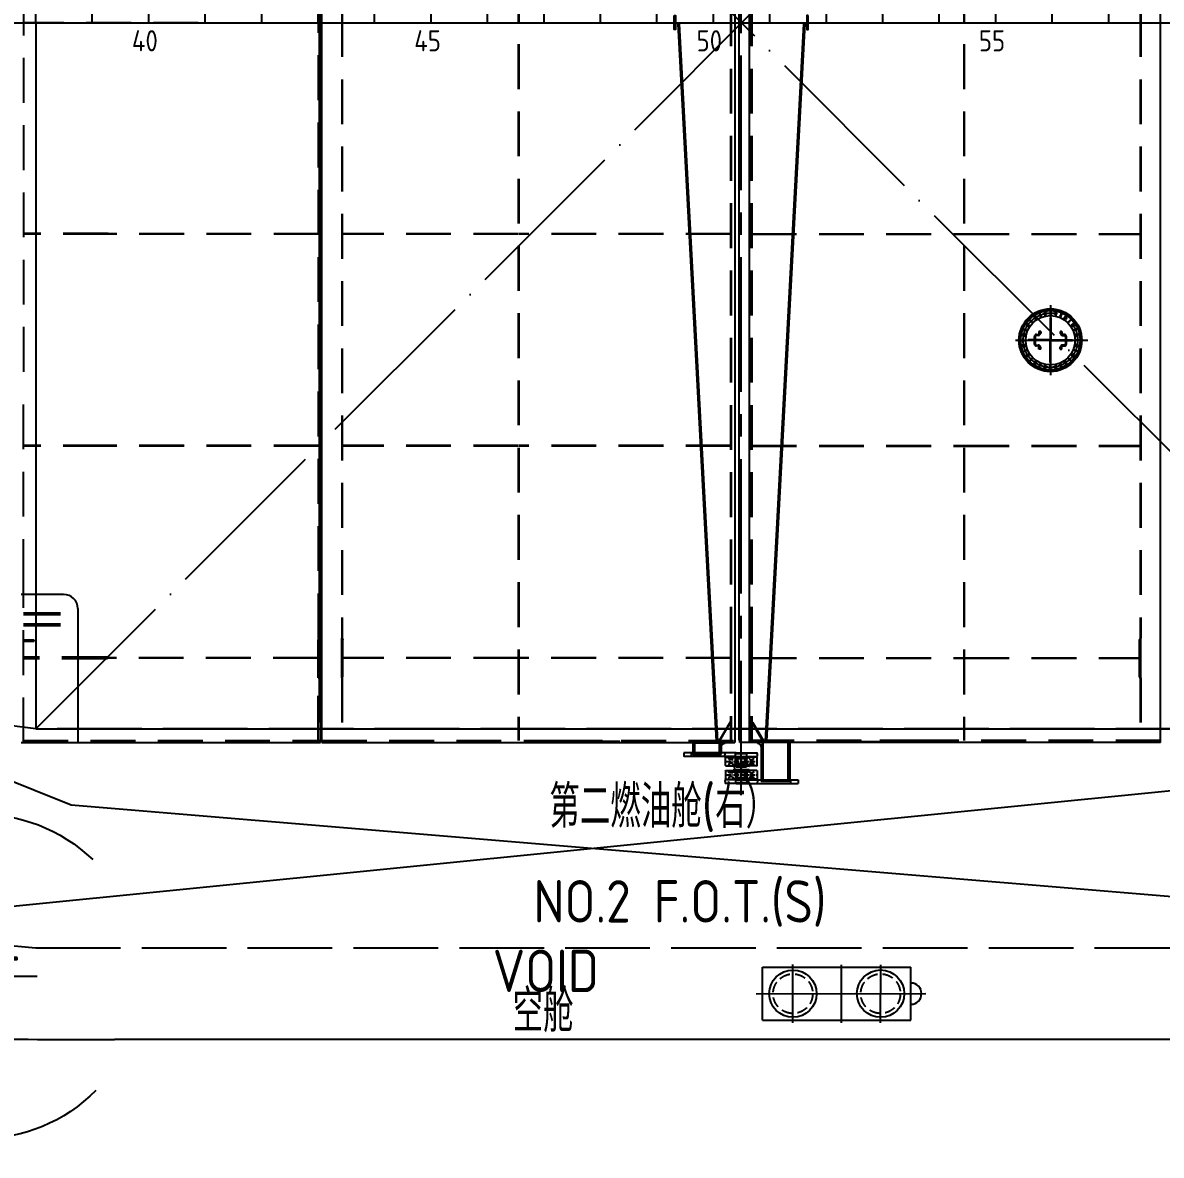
# Model space of a CAD drawing. Header units: millimetres. Extents: x -1838618 to -1600818, y -1770412 to -1553248.
# Drawn here: x -1797090 to -1780960, y -1734740 to -1718702 of the extents above; entities that cross this region are included whole.
import ezdxf

# ---------------------------------------------------------------- set-up
doc = ezdxf.new("R2010")
doc.units = ezdxf.units.MM
doc.header["$LTSCALE"] = 100
for name, pattern in [('$0$CENTER2', [28.575, 19.05, -3.175, 3.175, -3.175]), ('$0$DASHED2', [9.525, 6.35, -3.175]), ('ACAD_ISO02W100', [15, 12, -3]), ('ACAD_ISO04W100', [30, 24, -3, 0, -3]), ('DASHED', [0.75, 0.5, -0.25]), ('HC2-TOP$0$238-P33+P34-tv$0$DASHED2', [9.525, 6.35, -3.175]), ('HC2-TOP$0$CENTER2', [28.575, 19.05, -3.175, 3.175, -3.175]), ('HC2-TOP$0$DASHED2', [9.525, 6.35, -3.175]), ('HC2-TOP$0$PHANTOM', [63.5, 31.75, -6.35, 6.35, -6.35, 6.35, -6.35])]:
    doc.linetypes.add(name, pattern=pattern)
for name, color, linetype in [('$0$K1-CEN', 1, '$0$CENTER2'), ('$0$K1-DASH', 2, '$0$DASHED2'), ('$0$SHAPE_L', 3, 'Continuous'), ('312crane', 5, 'Continuous'), ('326ladder', 3, 'Continuous'), ('412equipment', 6, 'Continuous'), ('HC2-TOP$0$HATCH', 42, 'Continuous'), ('HC2-TOP$0$K1-CEN', 1, 'HC2-TOP$0$CENTER2'), ('HC2-TOP$0$K1-COMP_L', 140, 'HC2-TOP$0$PHANTOM'), ('HC2-TOP$0$K1-DASH', 2, 'HC2-TOP$0$DASHED2'), ('HC2-TOP$0$K2-CEN', 1, 'HC2-TOP$0$CENTER2'), ('HC2-TOP$0$K2-DASH', 9, 'HC2-TOP$0$DASHED2'), ('HC2-TOP$0$K2-DIM', 1, 'Continuous'), ('HC2-TOP$0$SHAPE_L', 3, 'Continuous'), ('HC2-TOP$0$THICK_L', 3, 'Continuous')]:
    doc.layers.add(name, color=color, linetype=linetype)
doc.styles.get("Standard").update_dxf_attribs({"font": 'gbenor.shx', "width": 0.9, "bigfont": 'gbcbig.shx'})

# ---------------------------------------------------------------- blocks, each defined once
blk = doc.blocks.new('10')
at = {"layer": '312crane', "color": 9}
for p, q in [((0, 260, 590), (0, -260, 590)), ((-2433, 24, 590), (-2650, 24, 590)), ((-2433, 17, 590), (-2642, 17, 590)), ((-2636, 11, 590), (-2618, -4, 590)), ((-2468, 11, 590), (-2636, 11, 590)), ((-2552, 31, 590), (-2552, -39, 590)), ((-2516, 24, 590), (-2433, 56, 590)), ((-2468, 11, 590), (-2486, -4, 590)), ((-234, 56, 590), (-2433, 56, 590)), ((-2433, 56, 590), (-2433, -64, 590)), ((-2344, 80, 590), (-2430, 80, 590)), ((-2423, 80, 590), (-2423, 56, 590)), ((-2423, 56, 590), (-2423, -64, 590)), ((-2411, 80, 590), (-2411, 56, 590)), ((-2387, 123, 590), (-2387, 37, 590)), ((-2363, 80, 590), (-2363, 56, 590)), ((-2351, 80, 590), (-2351, 56, 590)), ((-402, 92, 590), (-116, 161, 590)), ((-402, 56, 590), (-402, 92, 590)), ((-402, 56, 590), (-402, -64, 590)), ((-234, 56, 590), (-234, -64, 590)), ((-116, 161, 590), (-116, 99, 590)), ((50, 161, 590), (-116, 161, 590)), ((0, 145, 590), (-116, 145, 590)), ((0, 139, 590), (-116, 139, 590)), ((0, 134, 590), (-116, 134, 590)), ((-46, 134, 590), (-116, 134, 590)), ((-62, 99, 590), (-116, 99, 590)), ((-105, 95, 590), (39, 95, 590)), ((-105, 95, 590), (-105, 87, 590)), ((-105, 87, 590), (105, 87, 590)), ((-65, 87, 590), (-65, -95, 590)), ((-62, 103, 590), (23, 103, 590)), ((-62, 103, 590), (-62, 95, 590)), ((-46, 150, 590), (-45, 151, 590)), ((-46, 145, 590), (-46, 150, 590)), ((-45, 151, 590), (45, 151, 590)), ((-35, 151, 590), (-35, 161, 590)), ((-27, 103, 590), (-23, 108, 590)), ((-23, 103, 590), (-23, 134, 590)), ((0, 161, 590), (116, 161, 590)), ((0, 145, 590), (116, 145, 590)), ((0, 139, 590), (116, 139, 590)), ((0, 134, 590), (116, 134, 590)), ((23, 134, 590), (23, 103, 590)), ((23, 107, 590), (28, 103, 590)), ((23, 103, 590), (62, 103, 590)), ((35, 161, 590), (35, 151, 590)), ((39, 95, 590), (105, 95, 590)), ((45, 151, 590), (46, 150, 590)), ((46, 150, 590), (46, 145, 590)), ((46, 134, 590), (116, 134, 590)), ((62, 103, 590), (62, 95, 590)), ((62, 99, 590), (116, 99, 590)), ((65, 87, 590), (65, -95, 590)), ((105, 95, 590), (105, 87, 590)), ((116, 161, 590), (116, -107, 590)), ((493, -4, 590), (-2704, -4, 590)), ((-2433, -31, 590), (-2650, -31, 590)), ((-2433, -24, 590), (-2642, -24, 590)), ((-2618, -4, 590), (-2636, -18, 590)), ((-2468, -18, 590), (-2636, -18, 590)), ((-2516, -31, 590), (-2433, -64, 590)), ((-2486, -4, 590), (-2468, -18, 590)), ((-234, -64, 590), (-2433, -64, 590)), ((-2344, -88, 590), (-2430, -88, 590)), ((-2423, -88, 590), (-2423, -64, 590)), ((-2411, -88, 590), (-2411, -64, 590)), ((-2387, -45, 590), (-2387, -131, 590)), ((-2363, -88, 590), (-2363, -64, 590)), ((-2351, -88, 590), (-2351, -64, 590)), ((-402, -64, 590), (-402, -100, 590)), ((-402, -100, 590), (-119, -158, 590)), ((-274, -142, 590), (-256, -142, 590)), ((-274, -142, 590), (-274, -373, 590)), ((-256, -142, 590), (-256, -373, 590)), ((-189, -152, 590), (-189, -181, 590)), ((-189, -152, 590), (-161, -152, 590)), ((-174, -152, 590), (-174, -363, 590)), ((-161, -152, 590), (-161, -363, 590)), ((-119, -158, 590), (139, -158, 590)), ((-119, -158, 590), (-119, -345, 590)), ((-116, -158, 590), (-116, -107, 590)), ((-62, -107, 590), (-116, -107, 590)), ((0, -141, 590), (-116, -141, 590)), ((-46, -141, 590), (-116, -141, 590)), ((0, -147, 590), (-116, -147, 590)), ((0, -152, 590), (-116, -152, 590)), ((-105, -95, 590), (105, -95, 590)), ((-105, -95, 590), (-105, -103, 590)), ((-105, -103, 590), (39, -103, 590)), ((-62, -110, 590), (-62, -103, 590)), ((-62, -110, 590), (23, -110, 590)), ((-46, -152, 590), (-46, -157, 590)), ((-46, -157, 590), (-45, -158, 590)), ((-45, -158, 590), (45, -158, 590)), ((-27, -110, 590), (-23, -115, 590)), ((-23, -110, 590), (-23, -141, 590)), ((0, -141, 590), (116, -141, 590)), ((0, -147, 590), (116, -147, 590)), ((0, -152, 590), (116, -152, 590)), ((23, -141, 590), (23, -110, 590)), ((23, -114, 590), (28, -110, 590)), ((23, -110, 590), (62, -110, 590)), ((39, -103, 590), (105, -103, 590)), ((45, -158, 590), (46, -157, 590)), ((46, -141, 590), (116, -141, 590)), ((46, -157, 590), (46, -152, 590)), ((62, -110, 590), (62, -103, 590)), ((62, -107, 590), (116, -107, 590)), ((105, -95, 590), (105, -103, 590)), ((116, -158, 590), (116, -107, 590)), ((139, -158, 590), (139, -345, 590)), ((-655, -257, 590), (212, -257, 590)), ((-646, -243, 590), (-646, -272, 590)), ((-646, -243, 590), (-637, -243, 590)), ((-646, -272, 590), (-637, -272, 590)), ((-637, -243, 590), (-637, -272, 590)), ((-637, -250, 590), (-629, -250, 590)), ((-637, -265, 590), (-629, -265, 590)), ((-629, -181, 590), (-579, -181, 590)), ((-629, -181, 590), (-629, -334, 590)), ((-570, -173, 590), (-579, -181, 590)), ((-579, -181, 590), (-579, -334, 590)), ((-570, -173, 590), (-497, -173, 590)), ((-570, -173, 590), (-570, -342, 590)), ((-499, -262, 590), (-459, -262, 590)), ((-498, -254, 590), (-459, -254, 590)), ((-497, -173, 590), (-497, -342, 590)), ((-497, -181, 590), (-467, -181, 590)), ((-459, -170, 590), (-459, -345, 590)), ((-450, -161, 590), (-323, -161, 590)), ((-314, -170, 590), (-314, -345, 590)), ((-314, -177, 590), (-297, -177, 590)), ((-297, -173, 590), (-297, -342, 590)), ((-293, -169, 590), (-274, -169, 590)), ((-283, -169, 590), (-283, -346, 590)), ((-251, -175, 590), (-251, -181, 590)), ((-242, -190, 590), (-198, -190, 590)), ((-203, -190, 590), (-203, -325, 590)), ((-161, -165, 590), (-153, -171, 590)), ((-161, -171, 590), (-119, -171, 590)), ((139, -227, 590), (146, -227, 590)), ((139, -287, 590), (146, -287, 590)), ((146, -227, 590), (146, -287, 590)), ((207, -242, 590), (146, -242, 590)), ((207, -272, 590), (146, -272, 590)), ((207, -239, 590), (148, -239, 590)), ((148, -242, 590), (148, -239, 590)), ((207, -239, 590), (207, -242, 590)), ((207, -242, 590), (208, -244, 590)), ((207, -242, 590), (207, -272, 590)), ((208, -271, 590), (207, -272, 590)), ((208, -244, 590), (208, -271, 590))]:
    blk.add_line(p, q, dxfattribs=at)
for centre, radius, start, end in [((-318, -4, 590), 2300, 44.5352, 313.9823), ((-318, -4, 590), 192, 49.4544, 161.79), ((-2387, 80, 590), 36, 0, 180), ((-2387, 80, 590), 24, 0, 180), ((-2387, -88, 590), 36, 180, 0), ((-2387, -88, 590), 24, 180, 0), ((-318, -4, 590), 192, 198.21, 235.2272), ((-497, -256, 590), 2.34, 129.5743, 236.7438), ((-501, -259, 590), 3.45, 305.5636, 19.3546), ((-497, -261, 590), 2.64, 111.9945, 213.8913), ((-467, -173, 590), 7.68, 270, 0), ((-450, -170, 590), 8.64, 90, 180), ((-323, -170, 590), 8.64, 0, 90), ((-293, -173, 590), 3.84, 90, 180), ((-257, -175, 590), 5.76, 0, 90), ((-242, -181, 590), 9.6, 180, 270), ((-198, -181, 590), 9.6, 270, 0)]:
    blk.add_arc(centre, radius, start, end, dxfattribs=at)
blk = doc.blocks.new('COORD')
at = {"color": 4}
for p, q in [((30600, 0), (30600, 250)), ((34600, 0), (34600, 250)), ((38600, 0), (38600, 250)), ((42600, 0), (42600, 250)), ((29000, 0), (29000, 125)), ((29800, 0), (29800, 125)), ((30600, 0), (30600, 125)), ((31400, 0), (31400, 125)), ((32200, 0), (32200, 125)), ((33000, 0), (33000, 125)), ((33800, 0), (33800, 125)), ((34600, 0), (34600, 125)), ((35400, 0), (35400, 125)), ((36200, 0), (36200, 125)), ((37000, 0), (37000, 125)), ((37800, 0), (37800, 125)), ((38600, 0), (38600, 125)), ((39400, 0), (39400, 125)), ((40200, 0), (40200, 125)), ((41000, 0), (41000, 125)), ((41800, 0), (41800, 125)), ((42600, 0), (42600, 125)), ((43400, 0), (43400, 125)), ((44200, 0), (44200, 125)), ((-3960, 0), (177600, 0))]:
    blk.add_line(p, q, dxfattribs=at)
for s, p in [('40', (30361, -405)), ('45', (34361, -405)), ('50', (38361, -405)), ('55', (42361, -405))]:
    blk.add_text(s, height=300, dxfattribs=at).set_placement(p)
blk = doc.blocks.new('HC2-TOP$0$A$C6C0051EE')
for p, q in [((0, 1), (0, 7)), ((5, 1), (5, 7)), ((16, 1), (16, 7)), ((21, 1), (21, 7)), ((3, 0), (18, 0))]:
    blk.add_line(p, q)
for centre, radius, start, end in [((3, 5), 4.7, 236.4325, 303.5675), ((10, 18), 17.6, 252.8484, 287.1516), ((18, 5), 4.7, 236.4325, 303.5675)]:
    blk.add_arc(centre, radius, start, end)
blk = doc.blocks.new('HC2-TOP$0$wheel-450_P')
at = {"layer": 'HC2-TOP$0$HATCH'}
h = blk.add_hatch(dxfattribs=at)
h.set_pattern_fill('ANSI37', color=256, scale=0.4, style=0)
h.set_pattern_definition([(45, (-387.8653, -368.1047), (-0.8980256, 0.8980256), []), (135, (-387.8653, -368.1047), (-0.8980256, -0.8980256), [])])
h.paths.add_polyline_path([(66, 85), (72, 85), (72, 92)])
h = blk.add_hatch(dxfattribs=at)
h.set_pattern_fill('ANSI37', color=256, scale=0.4, style=0)
h.set_pattern_definition([(45, (-222.9789, -317.8035), (-0.8980256, 0.8980256), []), (135, (-222.9789, -317.8035), (-0.8980256, -0.8980256), [])])
h.paths.add_polyline_path([(110, 81), (110, 80, 0.414214), (116, 74), (122, 74), (122, 81)])
h = blk.add_hatch(dxfattribs=at)
h.set_pattern_fill('ANSI31', color=256, angle=90, style=0)
h.set_pattern_definition([(135, (-232.979, -322.8035), (-2.245064, -2.245064), [])])
edge = h.paths.add_edge_path()
edge.add_line((-66, -46), (-32, -46))
edge.add_line((-32, -46), (-32, -52))
edge.add_line((-32, -52), (-21, -52))
edge.add_spline(control_points=[(-21, -52), (-22, -51), (-24, -46), (-29, -36), (-43, -36), (-54, -32), (-62, -32), (-66, -32)], knot_values=[0, 0, 0, 0, 6.397971, 15.190418, 30.584793, 41.682542, 52.606422, 52.606422, 52.606422, 52.606422], degree=3, periodic=0)
edge.add_line((-66, -32), (-66, -46))
h = blk.add_hatch(dxfattribs=at)
h.set_pattern_fill('ANSI37', color=256, scale=0.4, style=0)
h.set_pattern_definition([(45, (-232.9789, -307.8035), (-0.8980256, 0.8980256), []), (135, (-232.9789, -307.8035), (-0.8980256, -0.8980256), [])])
h.paths.add_polyline_path([(72, -91), (72, -85), (66, -85)])
h = blk.add_hatch(dxfattribs=at)
h.set_pattern_fill('ANSI37', color=256, scale=0.4, style=0)
h.set_pattern_definition([(315, (-222.9789, 317.8035), (-0.8980256, -0.8980256), []), (225, (-222.9789, 317.8035), (-0.8980256, 0.8980256), [])])
h.paths.add_polyline_path([(110, -81), (110, -80, -0.414214), (116, -74), (122, -74), (122, -81)])
for p, q in [((-62, 220), (-62, 101)), ((-60, 179), (-62, 182)), ((-60, 179), (-60, 115)), ((-35, 175), (-60, 179)), ((-57, 225), (57, 225)), ((-27, 129), (-27, 166)), ((27, 129), (27, 166)), ((35, 175), (60, 179)), ((60, 179), (62, 182)), ((60, 179), (60, 115)), ((62, 220), (62, 84)), ((72, 85), (72, 227)), ((122, 74), (122, 226)), ((-77, 72), (-69, 80)), ((-77, 72), (-77, -73)), ((-72, 105), (-72, 85)), ((-72, 104), (-69, 104)), ((-69, 96), (-72, 95)), ((-69, 95), (-72, 94)), ((-72, 86), (-69, 86)), ((-71, 70), (-66, 75)), ((-71, 70), (-71, -70)), ((-69, 114), (-68, 115)), ((-69, 114), (-69, 80)), ((-69, 102), (-62, 102)), ((-43, 101), (-69, 101)), ((-43, 89), (-69, 89)), ((-69, 88), (-62, 88)), ((-62, 115), (-68, 115)), ((-66, 75), (-66, -75)), ((-66, 75), (-62, 75)), ((-66, 51), (-64, 52)), ((-66, 51), (-66, -51)), ((-65, 101), (-65, 89)), ((-64, 52), (-64, -32)), ((-40, 52), (-64, 52)), ((-36, 119), (-62, 115)), ((-62, 52), (-62, 89)), ((-62, 80), (-4, 80)), ((-60, 68), (-58, 70)), ((-60, 68), (-60, 52)), ((-60, 65), (-42, 65)), ((-58, 70), (-44, 70)), ((-49, 67), (-49, 65)), ((-49, 67), (-42, 67)), ((-43, 67), (-44, 70)), ((-43, 101), (-41, 99)), ((-43, 101), (-43, 89)), ((-43, 89), (-41, 91)), ((-42, 64), (-42, 65)), ((-42, 64), (-42, 52)), ((-42, 64), (-42, 52)), ((-40, 53), (-42, 53)), ((-41, 99), (-41, 91)), ((-40, 64), (-40, 66)), ((-38, 66), (-40, 65)), ((-40, 65), (-40, -36)), ((-40, 51), (-36, 51)), ((-33, 66), (-38, 66)), ((40, 52), (-38, 52)), ((-36, -37), (-36, 52)), ((-34, 62), (-32, 75)), ((-10, 59), (-34, 62)), ((-33, 66), (-33, 66)), ((-32, 79), (-32, 69)), ((-4, 70), (-32, 75)), ((-4, 80), (-28, 80)), ((-4, 80), (-28, 80)), ((-10, 59), (-8, 70)), ((-8, 61), (-9, 61)), ((-6, 60), (-8, 61)), ((-6, 60), (-6, 52)), ((-4, 83), (4, 83)), ((-4, 83), (-4, 52)), ((-4, 78), (-4, 52)), ((-4, 72), (4, 72)), ((-2, 83), (-2, 52)), ((2, 83), (2, 52)), ((4, 83), (4, 52)), ((4, 80), (45, 80)), ((4, 70), (32, 75)), ((6, 60), (8, 61)), ((6, 60), (6, 52)), ((10, 59), (8, 70)), ((8, 61), (9, 61)), ((10, 59), (34, 62)), ((32, 79), (32, 69)), ((34, 62), (32, 75)), ((33, 65), (33, 66)), ((33, 66), (38, 66)), ((36, 119), (62, 115)), ((38, 66), (40, 65)), ((40, 65), (40, -65)), ((40, 59), (45, 59)), ((45, 95), (45, -95)), ((45, 95), (62, 95)), ((45, 78), (54, 78)), ((45, 76), (46, 77)), ((46, 77), (46, -77)), ((46, 77), (64, 77)), ((54, 88), (58, 90)), ((54, 88), (54, 77)), ((54, 86), (54, 86)), ((58, 79), (54, 86)), ((56, 77), (54, 86)), ((58, 90), (58, 79)), ((58, 90), (62, 90)), ((60, 84), (64, 84)), ((60, 79), (60, 84)), ((65, 85), (64, 84)), ((64, 84), (64, -84)), ((65, 85), (65, -85)), ((65, 85), (72, 85)), ((72, 85), (72, -85)), ((72, 81), (111, 81)), ((110, 81), (110, -81)), ((110, 81), (122, 81)), ((116, 74), (122, 74)), ((122, 74), (122, -74)), ((-77, -73), (-69, -80)), ((-71, -70), (-66, -75)), ((-69, -114), (-69, -80)), ((-69, -114), (-68, -115)), ((-62, -115), (-68, -115)), ((-32, -46), (-66, -46)), ((-66, -51), (-64, -52)), ((-66, -75), (-62, -75)), ((-42, -52), (-64, -52)), ((-62, -220), (-62, -52)), ((-62, -80), (-4, -80)), ((-60, -115), (-62, -115)), ((-60, -68), (-60, -52)), ((-60, -65), (-42, -65)), ((-60, -68), (-58, -70)), ((-60, -116), (-59, -114)), ((-60, -115), (-60, -114)), ((-46, -117), (-60, -114)), ((-60, -179), (-60, -115)), ((-58, -70), (-45, -70)), ((-48, -120), (-58, -117)), ((-52, -126), (-58, -124)), ((-57, -114), (-55, -107)), ((-57, -114), (-55, -107)), ((-57, -117), (-56, -115)), ((-57, -120), (-57, -119)), ((-45, -107), (-55, -105)), ((-55, -107), (-54, -107)), ((-46, -110), (-55, -107)), ((-54, -107), (-54, -105)), ((-47, -109), (-54, -107)), ((-53, -105), (-45, -80)), ((-51, -122), (-51, -121)), ((-50, -119), (-49, -117)), ((-48, -117), (-46, -110)), ((-47, -107), (-39, -80)), ((-47, -109), (-46, -107)), ((-46, -110), (-47, -109)), ((-42, -48), (-46, -48)), ((-46, -50), (-46, -48)), ((-42, -50), (-46, -50)), ((-42, -64), (-46, -72)), ((-44, -73), (-46, -72)), ((-36, -119), (-46, -117)), ((-46, -120), (-46, -118)), ((-40, -64), (-44, -73)), ((-42, -48), (-42, -48)), ((-42, -64), (-42, -50)), ((-42, -64), (-42, -52)), ((-40, -65), (-40, -50)), ((-40, -51), (-36, -51)), ((-38, -66), (-40, -65)), ((40, -52), (-38, -52)), ((-33, -66), (-38, -66)), ((-36, -51), (-36, -52)), ((-10, -59), (-34, -62)), ((-34, -62), (-32, -75)), ((-33, -65), (-33, -66)), ((-32, -46), (-32, -52)), ((-32, -79), (-32, -69)), ((-4, -70), (-32, -75)), ((-4, -80), (-28, -80)), ((-4, -80), (-28, -80)), ((-27, -129), (-27, -166)), ((-10, -59), (-8, -70)), ((-8, -61), (-9, -61)), ((-6, -60), (-8, -61)), ((-6, -60), (-6, -52)), ((-4, -83), (-4, -52)), ((-4, -78), (-4, -52)), ((-4, -72), (4, -72)), ((-4, -83), (4, -83)), ((-2, -83), (-2, -52)), ((2, -83), (2, -52)), ((4, -83), (4, -52)), ((4, -70), (32, -75)), ((4, -80), (45, -80)), ((6, -60), (6, -52)), ((6, -60), (8, -61)), ((10, -59), (8, -70)), ((8, -61), (9, -61)), ((10, -59), (34, -62)), ((27, -129), (27, -166)), ((34, -62), (32, -75)), ((32, -79), (32, -69)), ((33, -65), (33, -66)), ((33, -66), (38, -66)), ((36, -119), (62, -115)), ((38, -66), (40, -65)), ((40, -59), (45, -59)), ((45, -76), (46, -77)), ((45, -78), (54, -78)), ((45, -93), (46, -95)), ((45, -95), (62, -95)), ((46, -77), (64, -77)), ((54, -86), (53, -86)), ((56, -77), (54, -86)), ((54, -88), (54, -77)), ((58, -79), (54, -86)), ((54, -88), (58, -90)), ((58, -90), (58, -79)), ((58, -90), (62, -90)), ((60, -79), (60, -84)), ((60, -84), (64, -84)), ((60, -179), (60, -115)), ((62, -220), (62, -84)), ((64, -84), (65, -85)), ((65, -85), (72, -85)), ((72, -81), (110, -81)), ((72, -85), (72, -227)), ((110, -81), (122, -81)), ((116, -74), (122, -74)), ((122, -74), (122, -226)), ((-60, -179), (-62, -182)), ((-35, -175), (-60, -179)), ((-57, -225), (57, -225)), ((35, -175), (60, -179)), ((60, -179), (62, -182))]:
    blk.add_line(p, q)
for centre, radius, start, end in [((-57, 220), 5, 90, 180), ((-37, 166), 10, 0, 80), ((37, 166), 10, 100, 180), ((57, 220), 5, 0, 90), ((-42, 65), 2, 23.744, 90), ((-42, 64), 2, 0, 23.744), ((-38, 54), 2, 180, 270), ((-37, 129), 10, 278.0896, 0), ((-32, 79), 1, 90, 180), ((-8, 54), 2, 270, 0), ((-6, 78), 2, 0, 90), ((6, 78), 2, 90, 180), ((8, 54), 2, 180, 270), ((37, 129), 10, 180, 261.9104), ((32, 79), 1, 0, 90), ((38, 54), 2, 270, 0), ((59, 80), 0.8, 207.3764, 352), ((116, 80), 6, 180, 270), ((-58, -114), 3.31, 223.1092, 286.8908), ((-59, -117), 3.31, 43.1092, 106.8908), ((-59, -119), 2.09, 339.1083, 88.0443), ((-62, -119), 5, 323.4589, 345), ((-56, -123), 2.16, 143.4589, 219.3072), ((-50, -106), 13.3, 239.2686, 270.7314), ((-56, -128), 13.3, 59.2686, 90.7314), ((-53, -124), 2.16, 290.6928, 6.5411), ((-48, -122), 2.09, 61.9557, 170.8917), ((-46, -123), 5, 165, 186.5411), ((-47, -117), 3.31, 223.1092, 286.8908), ((-48, -120), 3.31, 43.1092, 106.8908), ((-42, -50), 2, 0, 90), ((-38, -54), 2, 90, 180), ((-42, -64), 2, 336.256, 0), ((-37, -129), 10, 0, 81.9104), ((-32, -79), 1, 180, 270), ((-8, -54), 2, 0, 90), ((-6, -78), 2, 270, 0), ((6, -78), 2, 180, 270), ((8, -54), 2, 90, 180), ((37, -129), 10, 98.0896, 180), ((32, -79), 1, 270, 0), ((38, -54), 2, 0, 90), ((59, -80), 0.8, 8, 152.6236), ((116, -80), 6, 90, 180), ((-57, -220), 5, 180, 270), ((-37, -166), 10, 280, 0), ((37, -166), 10, 180, 260), ((57, -220), 5, 270, 0)]:
    blk.add_arc(centre, radius, start, end)
for points in [[(72, 227), (79, 230), (91, 234), (105, 225), (115, 230), (120, 227), (122, 226)], [(72, -227), (79, -230), (91, -234), (105, -225), (115, -230), (120, -227), (122, -226)]]:
    blk.add_open_spline(points, degree=3, knots=[0, 0, 0, 0, 22.168204, 34.441767, 44.92374, 51.585028, 51.585028, 51.585028, 51.585028])
for p, q in [((66, 85), (72, 92)), ((66, -85), (72, -91))]:
    blk.add_line(p, q, dxfattribs=at)
at = {"layer": 'HC2-TOP$0$K2-CEN', "ltscale": 0.04}
for p, q in [((0, 225), (0, -225)), ((-88, 0), (132, 0)), ((-85, 95), (-35, 95)), ((-6, 64), (-36, 69)), ((6, 64), (36, 69)), ((-55, -95), (-77, -95)), ((-56, -127), (-41, -76)), ((-6, -64), (-36, -69)), ((6, -64), (36, -69))]:
    blk.add_line(p, q, dxfattribs=at)
at = {"layer": 'HC2-TOP$0$K2-DIM'}
for p, q in [((-42, 100), (-65, 100)), ((-42, 90), (-65, 90)), ((-65, 51), (-40, 51)), ((-65, -51), (-42, -51)), ((-54, -107), (-56, -114)), ((-55, -107), (-55, -105)), ((-47, -109), (-49, -117)), ((-46, -110), (-45, -107))]:
    blk.add_line(p, q, dxfattribs=at)
blk.add_open_spline([(-66, -32), (-62, -32), (-54, -32), (-43, -36), (-29, -36), (-24, -46), (-22, -51), (-21, -52)], degree=3, knots=[0, 0, 0, 0, 10.92388, 22.021629, 37.416004, 46.208451, 52.606422, 52.606422, 52.606422, 52.606422], dxfattribs=at)
at = {"rotation": 270}
blk.add_blockref('HC2-TOP$0$A$C6C0051EE', (-80, 105), dxfattribs=at)
blk = doc.blocks.new('A$C72DA127C')
at = {"layer": '$0$K1-CEN', "color": 136, "ltscale": 5}
for p, q in [((-4826, -3997), (-4826, -4990)), ((-5321, -4496), (-4295, -4496))]:
    blk.add_line(p, q, dxfattribs=at)
at = {"layer": '$0$K1-CEN', "color": 136}
for p, q in [((-5023, -4165), (-5056, -4187)), ((-5023, -4165), (-5056, -4187)), ((-5056, -4187), (-5023, -4165)), ((-5029, -4193), (-5051, -4159)), ((-5029, -4193), (-5051, -4159)), ((-5029, -4193), (-5051, -4159)), ((-4881, -4114), (-4920, -4122)), ((-4881, -4114), (-4920, -4122)), ((-4920, -4122), (-4881, -4114)), ((-4897, -4138), (-4905, -4099)), ((-4897, -4138), (-4905, -4099)), ((-4897, -4138), (-4905, -4099)), ((-4731, -4122), (-4770, -4114)), ((-4770, -4114), (-4731, -4122)), ((-4731, -4122), (-4770, -4114)), ((-4755, -4138), (-4747, -4099)), ((-4755, -4138), (-4747, -4099)), ((-4755, -4138), (-4747, -4099)), ((-4595, -4187), (-4628, -4165)), ((-4628, -4165), (-4595, -4187)), ((-4595, -4187), (-4628, -4165)), ((-4623, -4193), (-4601, -4159)), ((-4623, -4193), (-4601, -4159)), ((-4623, -4193), (-4601, -4159)), ((-5129, -4293), (-5162, -4271)), ((-5129, -4293), (-5162, -4271)), ((-5129, -4293), (-5162, -4271)), ((-5135, -4265), (-5157, -4299)), ((-5135, -4265), (-5157, -4299)), ((-5157, -4299), (-5135, -4265)), ((-4522, -4293), (-4489, -4271)), ((-4522, -4293), (-4489, -4271)), ((-4522, -4293), (-4489, -4271)), ((-4494, -4299), (-4517, -4265)), ((-4517, -4265), (-4494, -4299)), ((-4494, -4299), (-4517, -4265)), ((-5184, -4425), (-5223, -4417)), ((-5184, -4425), (-5223, -4417)), ((-5184, -4425), (-5223, -4417)), ((-5199, -4401), (-5207, -4441)), ((-5199, -4401), (-5207, -4441)), ((-5207, -4441), (-5199, -4401)), ((-4468, -4425), (-4429, -4417)), ((-4468, -4425), (-4429, -4417)), ((-4468, -4425), (-4429, -4417)), ((-4444, -4441), (-4452, -4401)), ((-4452, -4401), (-4444, -4441)), ((-4444, -4441), (-4452, -4401)), ((-5184, -4567), (-5223, -4575)), ((-5184, -4567), (-5223, -4575)), ((-5184, -4567), (-5223, -4575)), ((-5207, -4551), (-5199, -4591)), ((-5207, -4551), (-5199, -4591)), ((-5199, -4591), (-5207, -4551)), ((-4468, -4567), (-4429, -4575)), ((-4468, -4567), (-4429, -4575)), ((-4468, -4567), (-4429, -4575)), ((-4452, -4591), (-4444, -4551)), ((-4452, -4591), (-4444, -4551)), ((-4444, -4551), (-4452, -4591)), ((-5129, -4699), (-5162, -4721)), ((-5129, -4699), (-5162, -4721)), ((-5129, -4699), (-5162, -4721)), ((-5157, -4693), (-5135, -4727)), ((-5157, -4693), (-5135, -4727)), ((-5135, -4727), (-5157, -4693)), ((-5056, -4805), (-5023, -4827)), ((-5056, -4805), (-5023, -4827)), ((-5023, -4827), (-5056, -4805)), ((-5029, -4799), (-5051, -4833)), ((-5029, -4799), (-5051, -4833)), ((-5029, -4799), (-5051, -4833)), ((-4628, -4827), (-4595, -4805)), ((-4628, -4827), (-4595, -4805)), ((-4595, -4805), (-4628, -4827)), ((-4623, -4799), (-4601, -4833)), ((-4623, -4799), (-4601, -4833)), ((-4623, -4799), (-4601, -4833)), ((-4522, -4699), (-4489, -4721)), ((-4522, -4699), (-4489, -4721)), ((-4522, -4699), (-4489, -4721)), ((-4517, -4727), (-4494, -4693)), ((-4517, -4727), (-4494, -4693)), ((-4494, -4693), (-4517, -4727)), ((-4920, -4870), (-4881, -4878)), ((-4920, -4870), (-4881, -4878)), ((-4881, -4878), (-4920, -4870)), ((-4897, -4854), (-4905, -4893)), ((-4897, -4854), (-4905, -4893)), ((-4897, -4854), (-4905, -4893)), ((-4770, -4878), (-4731, -4870)), ((-4770, -4878), (-4731, -4870)), ((-4731, -4870), (-4770, -4878)), ((-4755, -4854), (-4747, -4893)), ((-4755, -4854), (-4747, -4893)), ((-4755, -4854), (-4747, -4893))]:
    blk.add_line(p, q, dxfattribs=at)
for points in [[(-4976, -4363), (-4976, -4400, -0.414214), (-4997, -4421), (-5025, -4421, 0.414214), (-5046, -4442), (-5046, -4550, 0.414214), (-5025, -4571), (-4997, -4571, -0.414214), (-4976, -4592), (-4976, -4630)], [(-4676, -4363), (-4676, -4400, 0.414214), (-4655, -4421), (-4627, -4421, -0.414214), (-4606, -4442), (-4606, -4550, -0.414214), (-4627, -4571), (-4655, -4571, 0.414214), (-4676, -4592), (-4676, -4630)]]:
    blk.add_lwpolyline(points, format="xyb", dxfattribs=at)
blk.add_circle((-4826, -4496), 385, dxfattribs=at)
at = {"layer": '$0$K1-DASH', "color": 136, "ltscale": 2.5}
for p, q in [((-5136, -4191), (-5083, -4244)), ((-5131, -4186), (-5078, -4239)), ((-4995, -4095), (-4967, -4165)), ((-4989, -4093), (-4960, -4162)), ((-4960, -4162), (-4967, -4165)), ((-4829, -4061), (-4829, -4136)), ((-4822, -4136), (-4829, -4136)), ((-4822, -4061), (-4822, -4136)), ((-4662, -4093), (-4691, -4162)), ((-4691, -4162), (-4685, -4165)), ((-4656, -4095), (-4685, -4165)), ((-4521, -4186), (-4574, -4239)), ((-4516, -4191), (-4569, -4244)), ((-5229, -4333), (-5160, -4361)), ((-5226, -4326), (-5157, -4355)), ((-5157, -4355), (-5160, -4361)), ((-5078, -4239), (-5083, -4244)), ((-4574, -4239), (-4569, -4244)), ((-4425, -4326), (-4494, -4355)), ((-4494, -4355), (-4492, -4361)), ((-4423, -4333), (-4492, -4361)), ((-5261, -4493), (-5186, -4493)), ((-5261, -4500), (-5186, -4500)), ((-5186, -4500), (-5186, -4493)), ((-4391, -4493), (-4466, -4493)), ((-4466, -4500), (-4466, -4493)), ((-4391, -4500), (-4466, -4500)), ((-5229, -4659), (-5160, -4631)), ((-5226, -4666), (-5157, -4637)), ((-5157, -4637), (-5160, -4631)), ((-4494, -4637), (-4492, -4631)), ((-4425, -4666), (-4494, -4637)), ((-4423, -4659), (-4492, -4631)), ((-5136, -4801), (-5083, -4748)), ((-5131, -4806), (-5078, -4753)), ((-5078, -4753), (-5083, -4748)), ((-4995, -4897), (-4967, -4827)), ((-4989, -4899), (-4960, -4830)), ((-4960, -4830), (-4967, -4827)), ((-4691, -4830), (-4685, -4827)), ((-4662, -4899), (-4691, -4830)), ((-4656, -4897), (-4685, -4827)), ((-4574, -4753), (-4569, -4748)), ((-4521, -4806), (-4574, -4753)), ((-4516, -4801), (-4569, -4748)), ((-4829, -4931), (-4829, -4856)), ((-4822, -4856), (-4829, -4856)), ((-4822, -4931), (-4822, -4856))]:
    blk.add_line(p, q, dxfattribs=at)
at = {"layer": '$0$K1-DASH', "color": 136}
for p, q in [((-4830, -4181), (-4822, -4181)), ((-4830, -4181), (-4830, -4492)), ((-4822, -4181), (-4822, -4492)), ((-4826, -4492), (-5141, -4492)), ((-5141, -4500), (-5141, -4492)), ((-5141, -4492), (-5141, -4500)), ((-4826, -4500), (-5141, -4500)), ((-4982, -4400), (-4982, -4371)), ((-4982, -4371), (-4982, -4401)), ((-4970, -4371), (-4970, -4400)), ((-4969, -4371), (-4969, -4401)), ((-4830, -4811), (-4830, -4500)), ((-4826, -4492), (-4511, -4492)), ((-4826, -4500), (-4511, -4500)), ((-4822, -4811), (-4822, -4500)), ((-4682, -4371), (-4682, -4400)), ((-4682, -4371), (-4682, -4401)), ((-4670, -4400), (-4670, -4371)), ((-4669, -4371), (-4669, -4401)), ((-4511, -4492), (-4511, -4500)), ((-4982, -4621), (-4982, -4591)), ((-4982, -4592), (-4982, -4621)), ((-4970, -4621), (-4970, -4592)), ((-4969, -4621), (-4969, -4591)), ((-4682, -4621), (-4682, -4591)), ((-4682, -4621), (-4682, -4592)), ((-4670, -4592), (-4670, -4621)), ((-4669, -4621), (-4669, -4591)), ((-4830, -4811), (-4822, -4811))]:
    blk.add_line(p, q, dxfattribs=at)
for centre, radius, start, end in [((-4997, -4400), 15, 356.1774, 0), ((-4997, -4400), 27, 357.8774, 0), ((-4655, -4400), 27, 180, 182.1226), ((-4655, -4400), 15, 180, 183.8226), ((-4997, -4592), 15, 0, 3.8226), ((-4997, -4592), 27, 0, 2.1226), ((-4655, -4592), 27, 177.8774, 180), ((-4655, -4592), 15, 176.1774, 180)]:
    blk.add_arc(centre, radius, start, end, dxfattribs=at)
at = {"layer": '$0$SHAPE_L', "color": 136}
for p, q in [((-5052, -4550), (-5052, -4442)), ((-5040, -4442), (-5040, -4550)), ((-5025, -4415), (-4997, -4415)), ((-4997, -4427), (-5025, -4427)), ((-4963, -4371), (-4988, -4371)), ((-4988, -4371), (-4988, -4401)), ((-4963, -4401), (-4988, -4401)), ((-4982, -4371), (-4970, -4371)), ((-4963, -4371), (-4963, -4401)), ((-4688, -4371), (-4663, -4371)), ((-4688, -4371), (-4688, -4401)), ((-4688, -4401), (-4663, -4401)), ((-4670, -4371), (-4682, -4371)), ((-4663, -4371), (-4663, -4401)), ((-4627, -4415), (-4655, -4415)), ((-4655, -4427), (-4627, -4427)), ((-4612, -4442), (-4612, -4550)), ((-4600, -4550), (-4600, -4442)), ((-5025, -4565), (-4997, -4565)), ((-4997, -4577), (-5025, -4577)), ((-4963, -4591), (-4988, -4591)), ((-4988, -4621), (-4988, -4591)), ((-4963, -4621), (-4988, -4621)), ((-4963, -4621), (-4963, -4591)), ((-4688, -4591), (-4663, -4591)), ((-4688, -4621), (-4688, -4591)), ((-4688, -4621), (-4663, -4621)), ((-4663, -4621), (-4663, -4591)), ((-4627, -4565), (-4655, -4565)), ((-4655, -4577), (-4627, -4577))]:
    blk.add_line(p, q, dxfattribs=at)
for points in [[(-5057, -4177), (-5047, -4191), (-5030, -4190), (-5022, -4175), (-5032, -4160), (-5049, -4161)], [(-4917, -4113), (-4914, -4130), (-4897, -4135), (-4884, -4124), (-4888, -4107), (-4904, -4101)], [(-4764, -4107), (-4767, -4124), (-4754, -4135), (-4738, -4130), (-4734, -4113), (-4747, -4101)], [(-4619, -4160), (-4629, -4175), (-4621, -4190), (-4604, -4191), (-4595, -4177), (-4602, -4161)], [(-5161, -4290), (-5147, -4299), (-5131, -4292), (-5130, -4274), (-5145, -4265), (-5160, -4272)], [(-4507, -4265), (-4521, -4274), (-4520, -4292), (-4504, -4299), (-4490, -4290), (-4491, -4272)], [(-5215, -4434), (-5198, -4437), (-5186, -4424), (-5192, -4408), (-5209, -4404), (-5220, -4418)], [(-4443, -4404), (-4460, -4408), (-4465, -4424), (-4454, -4437), (-4437, -4434), (-4431, -4418)], [(-5209, -4588), (-5192, -4584), (-5186, -4568), (-5198, -4555), (-5215, -4558), (-5220, -4574)], [(-4437, -4558), (-4454, -4555), (-4465, -4568), (-4460, -4584), (-4443, -4588), (-4431, -4574)], [(-5145, -4727), (-5130, -4718), (-5131, -4700), (-5147, -4693), (-5161, -4702), (-5160, -4720)], [(-5032, -4832), (-5022, -4817), (-5030, -4802), (-5047, -4801), (-5057, -4815), (-5049, -4831)], [(-4595, -4815), (-4604, -4801), (-4621, -4802), (-4629, -4817), (-4619, -4832), (-4602, -4831)], [(-4490, -4702), (-4504, -4693), (-4520, -4700), (-4521, -4718), (-4507, -4727), (-4491, -4720)], [(-4888, -4885), (-4884, -4868), (-4897, -4857), (-4914, -4862), (-4917, -4879), (-4904, -4891)], [(-4734, -4879), (-4738, -4862), (-4754, -4857), (-4767, -4868), (-4764, -4885), (-4747, -4891)]]:
    blk.add_lwpolyline(points, close=True, dxfattribs=at)
for centre, radius in [((-4826, -4496), 445), ((-4826, -4496), 435), ((-4826, -4496), 420), ((-5040, -4176), 10.5), ((-5040, -4176), 10.2), ((-4901, -4118), 10.2), ((-4901, -4118), 10.5), ((-4751, -4118), 10.2), ((-4751, -4118), 10.5), ((-4612, -4176), 10.5), ((-4612, -4176), 10.2), ((-5146, -4282), 10.2), ((-5146, -4282), 10.5), ((-4506, -4282), 10.2), ((-4506, -4282), 10.5), ((-5203, -4421), 10.5), ((-5203, -4421), 10.2), ((-4448, -4421), 10.5), ((-4448, -4421), 10.2), ((-5203, -4571), 10.2), ((-5203, -4571), 10.5), ((-4448, -4571), 10.5), ((-4448, -4571), 10.2), ((-5146, -4710), 10.5), ((-5146, -4710), 10.2), ((-5040, -4816), 10.2), ((-5040, -4816), 10.5), ((-4612, -4816), 10.2), ((-4612, -4816), 10.5), ((-4506, -4710), 10.5), ((-4506, -4710), 10.2), ((-4901, -4874), 10.2), ((-4901, -4874), 10.5), ((-4751, -4874), 10.2), ((-4751, -4874), 10.5)]:
    blk.add_circle(centre, radius, dxfattribs=at)
for centre, radius, start, end in [((-5025, -4442), 27, 90, 180), ((-5025, -4442), 15, 90, 180), ((-4997, -4400), 15, 270, 356.1774), ((-4997, -4400), 27, 270, 357.8774), ((-4655, -4400), 27, 182.1226, 270), ((-4655, -4400), 15, 183.8226, 270), ((-4627, -4442), 27, 0, 90), ((-4627, -4442), 15, 0, 90), ((-5025, -4550), 27, 180, 270), ((-5025, -4550), 15, 180, 270), ((-4997, -4592), 27, 2.1226, 90), ((-4997, -4592), 15, 3.8226, 90), ((-4655, -4592), 27, 90, 177.8774), ((-4655, -4592), 15, 90, 176.1774), ((-4627, -4550), 27, 270, 0), ((-4627, -4550), 15, 270, 0)]:
    blk.add_arc(centre, radius, start, end, dxfattribs=at)
at = {"color": 136, "linetype": 'HC2-TOP$0$238-P33+P34-tv$0$DASHED2', "lineweight": -2}
for p, q in [((-19376, -8358), (-18851, -8358)), ((-19376, -8378), (-18851, -8378)), ((-19376, -8514), (-18851, -8514)), ((-19376, -8534), (-18851, -8534))]:
    blk.add_line(p, q, dxfattribs=at)
at = {"color": 136}
for p, q in [((-9893, -10176), (-9749, -10176)), ((-8560, -10176), (-8663, -10176))]:
    blk.add_line(p, q, dxfattribs=at)
at = {"color": 136, "linetype": 'HC2-TOP$0$238-P33+P34-tv$0$DASHED2', "lineweight": -2}
blk.add_lwpolyline([(-19226, -8746), (-19376, -8746), (-19376, -8756), (-19226, -8756)], close=True, dxfattribs=at)
at = {"layer": 'HC2-TOP$0$K1-CEN', "color": 136}
blk.add_line((-9206, -10941), (-9206, 10973), dxfattribs=at)
at = {"layer": 'HC2-TOP$0$K1-DASH', "color": 136}
for p, q in [((-9916, -10339), (-9916, -10389)), ((-9489, -10339), (-9893, -10339)), ((-8923, -10723), (-8519, -10723)), ((-8506, -10723), (-8506, -10773))]:
    blk.add_line(p, q, dxfattribs=at)
for points in [[(-9358, -9907), (-9364, -9903), (-9515, -10162), (-9509, -10166)], [(-9054, -9907), (-9048, -9903), (-8897, -10162), (-8903, -10166)], [(-9866, -10339), (-9878, -10339), (-9878, -10171), (-9866, -10171)], [(-9866, -10201), (-9866, -10351), (-9516, -10351), (-9516, -10201)], [(-9504, -10339), (-9516, -10339), (-9516, -10171), (-9504, -10171)], [(-8908, -10723), (-8896, -10723), (-8896, -10166), (-8908, -10166)], [(-8546, -10723), (-8534, -10723), (-8534, -10166), (-8546, -10166)]]:
    blk.add_lwpolyline(points, close=True, dxfattribs=at)
at = {"layer": 'HC2-TOP$0$K2-DASH', "color": 136}
for p, q in [((-12366, 10174), (-12366, -10166)), ((-12358, 10174), (-12358, -10166)), ((-6054, 10174), (-6054, -10166)), ((-6046, 10174), (-6046, -10166)), ((-9356, 8874), (-9356, -8866)), ((-9348, 8874), (-9348, -8866)), ((-9064, 8874), (-9064, -8866)), ((-9056, 8874), (-9056, -8866)), ((-15195, -8716), (-15195, 8724)), ((-15186, 8724), (-15186, -8716)), ((-14866, 8724), (-14866, -8716)), ((-14858, 8724), (-14858, -8716)), ((-3554, 8724), (-3554, -8716)), ((-3546, 8724), (-3546, -8716)), ((-19376, 454), (-19376, -5216)), ((-16899, 0), (-19372, 0)), ((-18176, -2985), (-19376, -2985)), ((-18176, -2996), (-19376, -2996)), ((-18176, -2985), (-18176, -2996)), ((-15195, -2987), (-18176, -2987)), ((-15195, -2996), (-18176, -2996)), ((-12366, -2988), (-14858, -2988)), ((-12366, -2996), (-14858, -2996)), ((-9356, -2989), (-12358, -2989)), ((-9356, -2996), (-12358, -2996)), ((-9056, -2989), (-6054, -2989)), ((-9056, -2996), (-6054, -2996)), ((-6046, -2988), (-3554, -2988)), ((-6046, -2996), (-3554, -2996)), ((-19376, -7946), (-19376, -5216)), ((-18176, -5987), (-19376, -5987)), ((-18176, -5997), (-19376, -5997)), ((-18176, -5987), (-18176, -5997)), ((-15195, -5989), (-18176, -5989)), ((-15195, -5996), (-18176, -5996)), ((-12366, -5988), (-14858, -5988)), ((-12366, -5997), (-14858, -5997)), ((-9356, -5989), (-12358, -5989)), ((-9356, -5996), (-12358, -5996)), ((-9056, -5989), (-6054, -5989)), ((-9056, -5996), (-6054, -5996)), ((-6046, -5988), (-3554, -5988)), ((-6046, -5997), (-3554, -5997)), ((-19376, -7946), (-19388, -7946)), ((-19376, -10191), (-19376, -7946)), ((-15195, -8716), (-15202, -8737)), ((-15202, -9258), (-15202, -8737)), ((-15195, -8716), (-15186, -8716)), ((-15186, -8716), (-15186, -9276)), ((-14858, -8716), (-14866, -8716)), ((-14866, -9276), (-14866, -8716)), ((-14858, -8716), (-14850, -8740)), ((-14850, -9255), (-14850, -8740)), ((-9358, -8866), (-9358, -10166)), ((-9358, -8866), (-9348, -8866)), ((-9348, -8866), (-9348, -10166)), ((-9054, -8866), (-9064, -8866)), ((-9064, -8866), (-9064, -10166)), ((-9054, -8866), (-9054, -10166)), ((-3554, -8716), (-3562, -8740)), ((-3562, -9255), (-3562, -8740)), ((-3554, -8716), (-3546, -8716)), ((-3546, -9276), (-3546, -8716)), ((-18196, -8986), (-19376, -8986)), ((-18196, -9006), (-19376, -9006)), ((-18176, -8992), (-18196, -8986)), ((-18176, -9000), (-18196, -9006)), ((-15202, -8992), (-18176, -8992)), ((-18176, -9000), (-18176, -8992)), ((-15202, -9000), (-18176, -9000)), ((-12366, -8992), (-14850, -8992)), ((-12366, -9000), (-14850, -9000)), ((-9358, -8992), (-12358, -8992)), ((-9358, -9000), (-12358, -9000)), ((-9056, -8992), (-6054, -8992)), ((-9056, -9000), (-6054, -9000)), ((-6046, -8992), (-3562, -8992)), ((-6046, -9000), (-3562, -9000)), ((-15198, -9276), (-15202, -9258)), ((-15198, -10166), (-15198, -9276)), ((-15198, -9276), (-15186, -9276)), ((-15186, -9276), (-15186, -10166)), ((-14858, -9276), (-14866, -9276)), ((-14866, -9276), (-14866, -10166)), ((-14858, -9276), (-14850, -9255)), ((-14858, -9276), (-14858, -10166)), ((-3554, -9276), (-3562, -9255)), ((-3554, -9276), (-3546, -9276)), ((-3554, -9276), (-3554, -10166)), ((-3546, -9276), (-3546, -10166)), ((-19376, -10166), (-15166, -10166)), ((-19376, -10176), (-15166, -10176)), ((-15146, -10166), (-11806, -10166)), ((-15146, -10176), (-11806, -10176)), ((-11806, -10176), (-11806, -10166)), ((-11806, -10166), (-10906, -10166)), ((-11806, -10176), (-11787, -10181)), ((-10924, -10181), (-11787, -10181)), ((-10906, -10166), (-9318, -10166)), ((-10906, -10176), (-9318, -10176)), ((-9318, -10176), (-9318, -10166)), ((-7506, -10166), (-9219, -10166)), ((-9219, -10166), (-9219, -10176)), ((-7506, -10176), (-9219, -10176)), ((-6606, -10166), (-7506, -10166)), ((-7506, -10176), (-7506, -10166)), ((-7506, -10176), (-7487, -10181)), ((-7487, -10181), (-6624, -10181)), ((-3266, -10166), (-6606, -10166)), ((-3266, -10176), (-6606, -10176))]:
    blk.add_line(p, q, dxfattribs=at)
at = {"layer": 'HC2-TOP$0$SHAPE_L', "color": 136}
for p, q in [((-15166, -10191), (-15166, 10199)), ((-15146, -10191), (-15146, 10199)), ((-9298, 10199), (-9298, -10191)), ((-9238, 10164), (-9238, -10156)), ((-9094, 10199), (-9094, -10191)), ((-3266, -10191), (-3266, 10199)), ((-10086, -15), (-10106, -16)), ((-10106, -16), (-9563, -10176)), ((-10086, -15), (-9543, -10175)), ((-8326, -15), (-8869, -10175)), ((-8306, -16), (-8849, -10176)), ((-8326, -15), (-8306, -16)), ((-9238, -10156), (-9238, -10156)), ((-19406, -10191), (-15166, -10191)), ((-15146, -10191), (-9298, -10191)), ((-9893, -10171), (-9893, -10339)), ((-9563, -10176), (-9543, -10175)), ((-9489, -10251), (-9489, -10339)), ((-9439, -10206), (-9439, -10191)), ((-9228, -10191), (-9228, -10166)), ((-3266, -10191), (-9228, -10191)), ((-8973, -10206), (-8973, -10191)), ((-8923, -10246), (-8923, -10723)), ((-8849, -10176), (-8869, -10175)), ((-8519, -10166), (-8519, -10723)), ((-10021, -10339), (-10021, -10389)), ((-9893, -10339), (-10021, -10339)), ((-9432, -10389), (-10021, -10389)), ((-9893, -10339), (-9893, -10362)), ((-9489, -10362), (-9893, -10362)), ((-9432, -10339), (-9489, -10339)), ((-9489, -10362), (-9489, -10339)), ((-8980, -10773), (-8401, -10773)), ((-8979, -10723), (-8923, -10723)), ((-8923, -10741), (-8923, -10723)), ((-8923, -10741), (-8519, -10741)), ((-8519, -10741), (-8519, -10723)), ((-8519, -10723), (-8401, -10723)), ((-8401, -10723), (-8401, -10773))]:
    blk.add_line(p, q, dxfattribs=at)
for points in [[(-10156, 104), (-10136, 104), (-10136, -96), (-10156, -96)], [(-8256, 104), (-8276, 104), (-8276, -96), (-8256, -96)]]:
    blk.add_lwpolyline(points, close=True, dxfattribs=at)
for radius in [445, 435, 350]:
    blk.add_circle((-4826, -4496), radius, dxfattribs=at)
for centre, radius, start, end in [((-9238, -10166), 10, 0, 90), ((-9439, -10256), 50, 90, 180), ((-8973, -10256), 50, 0, 90)]:
    blk.add_arc(centre, radius, start, end, dxfattribs=at)
at = {"layer": 'HC2-TOP$0$THICK_L', "color": 136}
for p, q in [((-18806, -8096), (-19406, -8096)), ((-18606, -8296), (-18606, -10191))]:
    blk.add_line(p, q, dxfattribs=at)
blk.add_arc((-18806, -8296), 200, 0, 90, dxfattribs=at)
at = {"layer": 'HC2-TOP$0$K1-COMP_L', "color": 136, "rotation": 90}
blk.add_blockref('HC2-TOP$0$wheel-450_P', (-9206, -10461), dxfattribs=at)
at = {"layer": 'HC2-TOP$0$K1-COMP_L', "color": 136, "xscale": -1, "rotation": 90}
blk.add_blockref('HC2-TOP$0$wheel-450_P', (-9206, -10651), dxfattribs=at)
blk = doc.blocks.new('UPDEC')
at = {"color": 6}
blk.add_open_spline([(-33316.3, -21460, 590), (-32252.5, -21954.9, 590), (-30832.1, -22615.6, 590), (-28329, -23709.8, 590), (-26353.8, -24561, 590), (-23850.2, -25533.5, 590), (-20996.3, -26466.2, 590), (-17254.8, -27448.3, 590), (-12938.5, -28203.8, 590), (-8624.2, -28611.4, 590), (-4318, -28784.6, 590), (-1444.3, -28797.4, 590), (-5.4, -28800, 590), (0, -28800, 590)], degree=3, knots=[0, 0, 0, 0, 3519.8323824, 4699.1654808, 8195.4762497, 9971.2533038, 12754.8164348, 17198.2837344, 21564.0627763, 25884.9156363, 30188.93769, 34489.1340097, 34505.4532356, 34505.4532356, 34505.4532356, 34505.4532356], dxfattribs=at)

msp = doc.modelspace()

# ---------------------------------------------------------------- linework, layer by layer
at = {"color": 9, "linetype": 'ACAD_ISO04W100'}
for p, q in [((-1796904.3, -1708702), (-1776904.3, -1728702)), ((-1796904.3, -1728702), (-1776904.3, -1708702))]:
    msp.add_line(p, q, dxfattribs=at)
at = {"color": 2, "lineweight": 9, "ltscale": 3}
msp.add_line((-1792754, -1718705.5), (-1797089.3, -1718705.5), dxfattribs=at)
at = {"color": 3, "linetype": 'ACAD_ISO02W100', "ltscale": 30}
for p, q in [((-1796904.3, -1718702), (-1796904.3, -1728702)), ((-1796904.3, -1728702), (-1776904.3, -1728702))]:
    msp.add_line(p, q, dxfattribs=at)
at = {"color": 5, "linetype": 'ACAD_ISO02W100', "ltscale": 20}
msp.add_line((-1796904.3, -1728702), (-1800104.3, -1728302), dxfattribs=at)
at = {"color": 9, "linetype": 'ACAD_ISO04W100', "ltscale": 100}
for p, q in [((-1796405.3, -1729783.2), (-1800104.3, -1728302)), ((-1800104.3, -1731502), (-1772104.3, -1728702)), ((-1772104.3, -1731802), (-1796405.3, -1729783.2))]:
    msp.add_line(p, q, dxfattribs=at)
at = {"color": 5, "linetype": 'ACAD_ISO02W100'}
for p, q in [((-1690404.3, -1728702), (-1796904.3, -1728702)), ((-1796904.3, -1731802), (-1743304.3, -1731802))]:
    msp.add_line(p, q, dxfattribs=at)
at = {"color": 4}
for p, q in [((-1786608.3, -1732077.4), (-1784506.3, -1732076.8)), ((-1786608.1, -1732827.4), (-1786608.3, -1732077.4)), ((-1784506.1, -1732826.8), (-1784506.3, -1732076.8)), ((-1786608.1, -1732827.4), (-1784506.1, -1732826.8))]:
    msp.add_line(p, q, dxfattribs=at)
at = {"color": 1, "linetype": 'ACAD_ISO04W100'}
for p, q in [((-1786178.1, -1732863.3), (-1786178.4, -1732041.4)), ((-1785488.1, -1732863.1), (-1785488.4, -1732042.9)), ((-1784937.6, -1732865.4), (-1784934.9, -1732043.5)), ((-1786696.7, -1732452.4), (-1784285.7, -1732451.7))]:
    msp.add_line(p, q, dxfattribs=at)
at = {"color": 6}
msp.add_line((-1696904.3, -1733102), (-1795788, -1733102), dxfattribs=at)
at = {"color": 5, "linetype": 'ACAD_ISO02W100', "ltscale": 20}
msp.add_lwpolyline([(-1800104.3, -1731502), (-1796904.3, -1731802)], dxfattribs=at)
at = {"color": 2, "ltscale": 3}
for centre in [(-1786178.2, -1732452.2), (-1784936.2, -1732451.9)]:
    msp.add_circle(centre, 335, dxfattribs=at)
at = {"color": 3, "linetype": 'DASHED', "ltscale": 3}
for centre in [(-1786178.2, -1732452.2), (-1784936.2, -1732451.9)]:
    msp.add_circle(centre, 280, dxfattribs=at)
at = {"color": 4}
msp.add_arc((-1784506.2, -1732451.8), 150, 270.01639, 90.01639, dxfattribs=at)
at = {"color": 6}
msp.add_open_spline([(-1829104.3, -1725762), (-1828040.4, -1726256.9), (-1826620.1, -1726917.6), (-1824116.9, -1728011.9), (-1822141.8, -1728863), (-1819638.2, -1729835.5), (-1816784.2, -1730768.3), (-1813042.8, -1731750.4), (-1808726.4, -1732505.9), (-1804412.2, -1732913.4), (-1800105.9, -1733086.6), (-1797232.3, -1733099.5), (-1795793.4, -1733102), (-1795788, -1733102)], degree=3, knots=[0, 0, 0, 0, 3519.8323824, 4699.1654808, 8195.4762497, 9971.2533038, 12754.8164348, 17198.2837344, 21564.0627763, 25884.9156363, 30188.93769, 34489.1340097, 34505.4532356, 34505.4532356, 34505.4532356, 34505.4532356], dxfattribs=at)

# ---------------------------------------------------------------- block references
for name, p in [('UPDEC', (-1795788, -1704302)), ('A$C72DA127C', (-1777704.3, -1718702))]:
    msp.add_blockref(name, p)
at = {"layer": '326ladder', "color": 7, "xscale": -1, "rotation": 180}
msp.add_blockref('10', (-1797377.9, -1732213.3), dxfattribs=at)
at = {"layer": '412equipment', "color": 7}
msp.add_blockref('COORD', (-1825904.3, -1718702), dxfattribs=at)

# ---------------------------------------------------------------- texts
at = {"color": 2}
for s, p in [('第二燃油舱(右）', (-1789629.9, -1730102.9)), ('NO.2 F.O.T.(S)', (-1789854.6, -1731444.8)), ('VOID', (-1790432.1, -1732429)), ('空舱', (-1790149.8, -1732997.7))]:
    msp.add_text(s, height=600, dxfattribs=at).set_placement(p)

doc.saveas('drawing.dxf')
